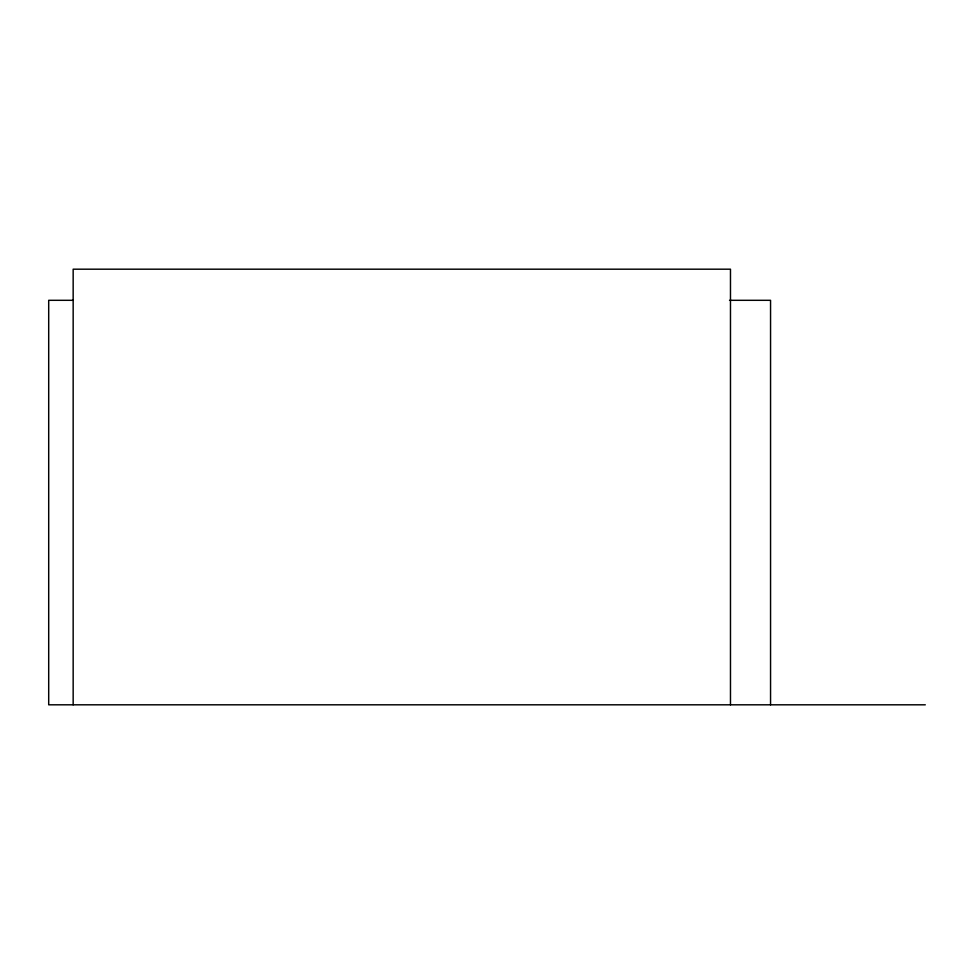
<?xml version="1.0" encoding="UTF-8"?>
<svg xmlns="http://www.w3.org/2000/svg" width="974" height="974" viewBox="0 0 974 974"><rect width="100%" height="100%" fill="white"/><g stroke="black" fill="none" stroke-linecap="round" stroke-linejoin="round"><path stroke-width="1.46" d="M73.013 300.309L48.7 300.309L48.7 704.811L925.3 704.811M729.526 300.309L770.556 300.309L770.556 704.811M730.476 704.811L730.476 269.189L73.16 269.189L73.16 704.811"/></g></svg>
